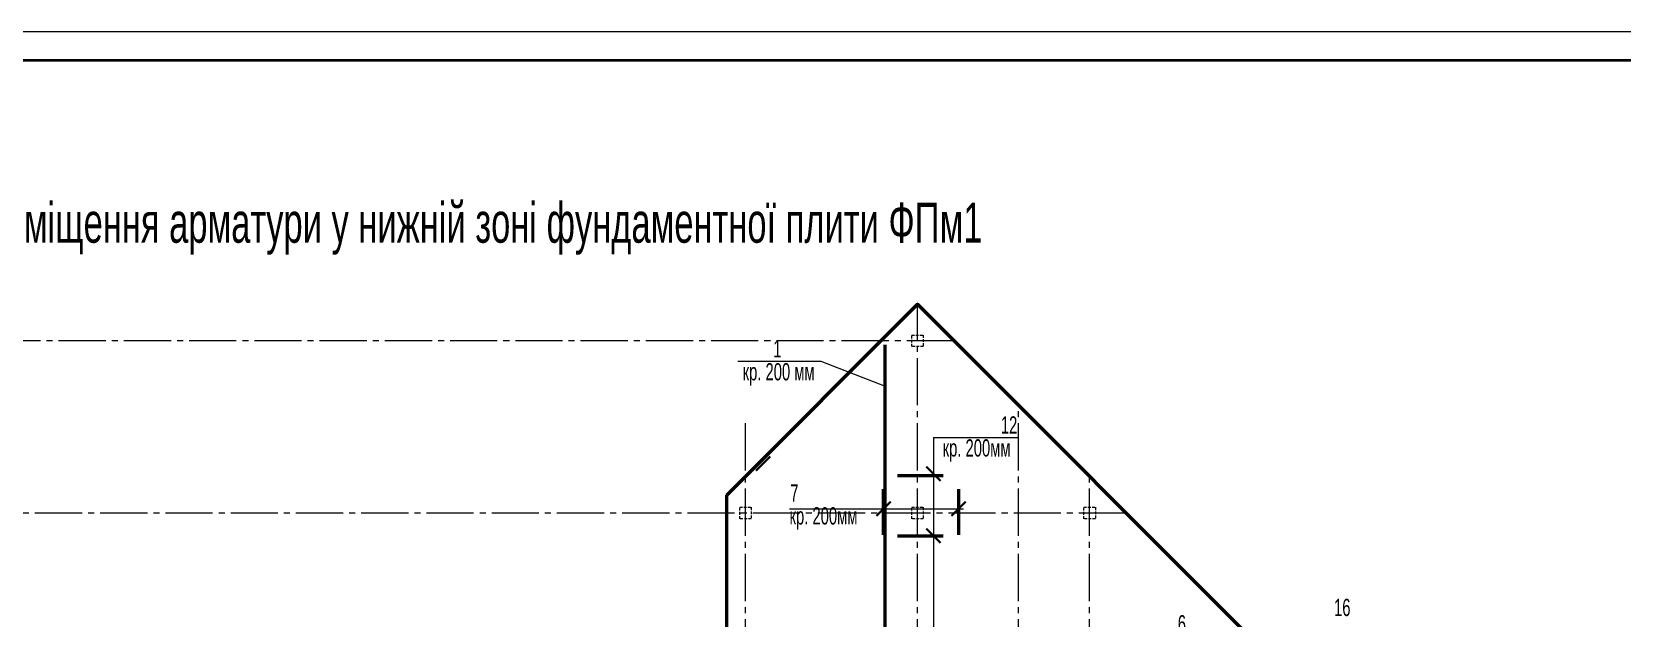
# Model space of a CAD drawing. Extents: x -483223 to 550073, y -164053 to -64662.
# Drawn here: x -467976 to -440250, y -83237 to -73022 of the extents above; entities that cross this region are included whole.
import ezdxf

# ---------------------------------------------------------------- set-up
doc = ezdxf.new("R2010")
doc.units = 0
doc.header["$MEASUREMENT"] = 0
for name, pattern in [('DASHDOT', [25.4, 12.7, -6.35, 0, -6.35]), ('HIDDEN2', [4.7625, 3.175, -1.5875]), ('K5LT_AXLED', [16.25, 11.75, -1.5, 1.5, -1.5])]:
    doc.linetypes.add(name, pattern=pattern)
doc.layers.get('0').update_dxf_attribs({"color": 40, "linetype": 'CONTINUOUS'})
doc.layers.add('OPAL', color=4, linetype='CONTINUOUS')
doc.layers.add('ТЕКСТ', color=252, linetype='CONTINUOUS')
for name, color, linetype, lineweight in [('АРМАТУРА', 11, 'CONTINUOUS', 50), ('ОСН. ТОНКА', 250, 'CONTINUOUS', 15), ('ПУНКТИР МІN', 21, 'HIDDEN2', 15), ('РАМКА', 250, 'CONTINUOUS', 40), ('РОЗМІР', 250, 'CONTINUOUS', 15)]:
    doc.layers.add(name, color=color, linetype=linetype, lineweight=lineweight)
doc.layers.add('ВІСЬ', color=197, linetype='DASHDOT', lineweight=15, transparency=0.5)
doc.styles.add('РОЗМІР', font='ARIALN.TTF', dxfattribs={"width": 0.75})

# ---------------------------------------------------------------- blocks, each defined once
blk = doc.blocks.new('_ArchTick')
at = {"color": 0, "linetype": 'ByBlock', "const_width": 0.15}
blk.add_lwpolyline([(-0.5, -0.5), (0.5, 0.5)], dxfattribs=at)

msp = doc.modelspace()

# ---------------------------------------------------------------- linework, layer by layer
at = {"layer": 'OPAL', "color": 7, "lineweight": 50}
msp.add_line((-455858.7277, -86981.3531), (-455858.7277, -81093.2353), dxfattribs=at)
msp.add_lwpolyline([(-455858.7277, -81093.2353), (-452534.689, -77769.1949), (-446348.2907, -83955.5947)], dxfattribs=at)
at = {"layer": 'АРМАТУРА', "color": 7}
for p, q in [((-453101.0827, -96788.5876), (-453101.0827, -78472.8921)), ((-452885.8619, -80749.0544), (-452085.8619, -80749.0544)), ((-453134.7891, -80987.1524), (-453134.7891, -81787.1524)), ((-451821.0649, -80987.1524), (-451821.0649, -81787.1524)), ((-452885.8619, -81803.5221), (-452085.8619, -81803.5221))]:
    msp.add_line(p, q, dxfattribs=at)
at = {"layer": 'ВІСЬ', "color": 7, "linetype": 'K5LT_AXLED', "ltscale": 70}
for p, q in [((-452534.689, -101139.7989), (-452534.689, -77769.1949)), ((-451898.2893, -78405.5947), (-479529.9195, -78405.5947)), ((-450777.3296, -101139.7802), (-450777.3296, -79526.5548)), ((-455534.689, -101139.7989), (-455534.689, -79742.3052)), ((-449534.689, -101139.7989), (-449534.689, -80769.1957)), ((-448898.2901, -81405.5947), (-479529.9195, -81405.5947))]:
    msp.add_line(p, q, dxfattribs=at)
at = {"layer": 'ОСН. ТОНКА', "color": 7}
for p, q in [((-455669.9204, -78759.2288), (-454218.8693, -78759.2288)), ((-454218.8693, -78759.2288), (-453101.0827, -79193.1188)), ((-452257.7185, -80086.762), (-450777.3296, -80086.762)), ((-452257.7185, -80086.762), (-452257.7185, -82941.2025)), ((-452216.2687, -80086.762), (-452216.2687, -80086.762)), ((-454763.9336, -81330.8445), (-451730.5381, -81330.8445)), ((-452257.7185, -82941.2025), (-452257.7185, -88087.9475))]:
    msp.add_line(p, q, dxfattribs=at)
at = {"layer": 'ОСН. ТОНКА', "color": 7, "ltscale": 40}
msp.add_lwpolyline([(-483223.0897, -73022.1397), (-483223.0897, -132422.1397), (-399123.0897, -132422.1397), (-399123.0897, -73022.1397), (-483223.0897, -73022.1397)], dxfattribs=at)
at = {"layer": 'ПУНКТИР МІN', "color": 7, "ltscale": 15}
for points in [[(-452634.6897, -78305.5937), (-452434.6873, -78305.5937), (-452434.6873, -78505.5925), (-452634.6897, -78505.5925), (-452634.6897, -78305.5937)], [(-455634.6881, -81305.5927), (-455434.6892, -81305.5927), (-455434.6892, -81505.5932), (-455634.6881, -81505.5932), (-455634.6881, -81305.5927)], [(-452634.6881, -81305.5927), (-452434.6892, -81305.5927), (-452434.6892, -81505.5932), (-452634.6881, -81505.5932), (-452634.6881, -81305.5927)], [(-449634.6881, -81305.5927), (-449434.6892, -81305.5927), (-449434.6892, -81505.5932), (-449634.6881, -81505.5932), (-449634.6881, -81305.5927)]]:
    msp.add_lwpolyline(points, dxfattribs=at)
at = {"layer": 'РАМКА', "color": 7, "ltscale": 40}
msp.add_lwpolyline([(-399623.0897, -131922.1397), (-399623.0897, -131922.1397), (-399623.0897, -73522.1397), (-481223.0897, -73522.1397), (-481223.0897, -131922.1397), (-399623.0897, -131922.1397)], dxfattribs=at)

# ---------------------------------------------------------------- block references
at = {"layer": 'РОЗМІР', "color": 7, "xscale": 250, "yscale": 250, "zscale": 250}
for p, rotation in [((-455229.4815, -80544.0925), 180), ((-452257.7185, -80722.6492), 270), ((-453126.414, -81330.8441), 180), ((-451821.0649, -81330.8441), 180), ((-452257.7185, -81803.5221), 270)]:
    msp.add_blockref('_ArchTick', p, dxfattribs=dict(at, rotation=rotation))

# ---------------------------------------------------------------- texts
at = {"layer": 'ТЕКСТ', "color": 7, "ltscale": 30, "style": 'РОЗМІР'}
for s, insert, char_height, width, attachment_point in [('Схема розміщення арматури у нижній зоні фундаментної плити ФПм1', (-461223.0973, -76906.8099), 700, 22648.048324, 8), ('1', (-455050.7434, -78693.783), 300, 253.05266, 7), ('{\\fArial Narrow|b0|i0|c204|p34;кр. 200 мм}', (-455584.3084, -78793.783), 300, 2279.46491, 1), ('12', (-451082.3899, -80021.3163), 300, 253.05266, 7), ('кр. 200мм', (-452097.0983, -80121.3163), 300, 2279.46491, 1), ('7', (-454752.8539, -81204.875), 300, 253.05266, 7), ('кр. 200мм', (-454766.1309, -81304.875), 300, 2279.46491, 1), ('16', (-445273.0333, -83204.2489), 300, 253.05266, 7), ('6', (-447998.1592, -83488.3528), 300, 253.05266, 7)]:
    msp.add_mtext(s, dxfattribs=dict(at, insert=insert, char_height=char_height, width=width, attachment_point=attachment_point))

doc.saveas('drawing.dxf')
